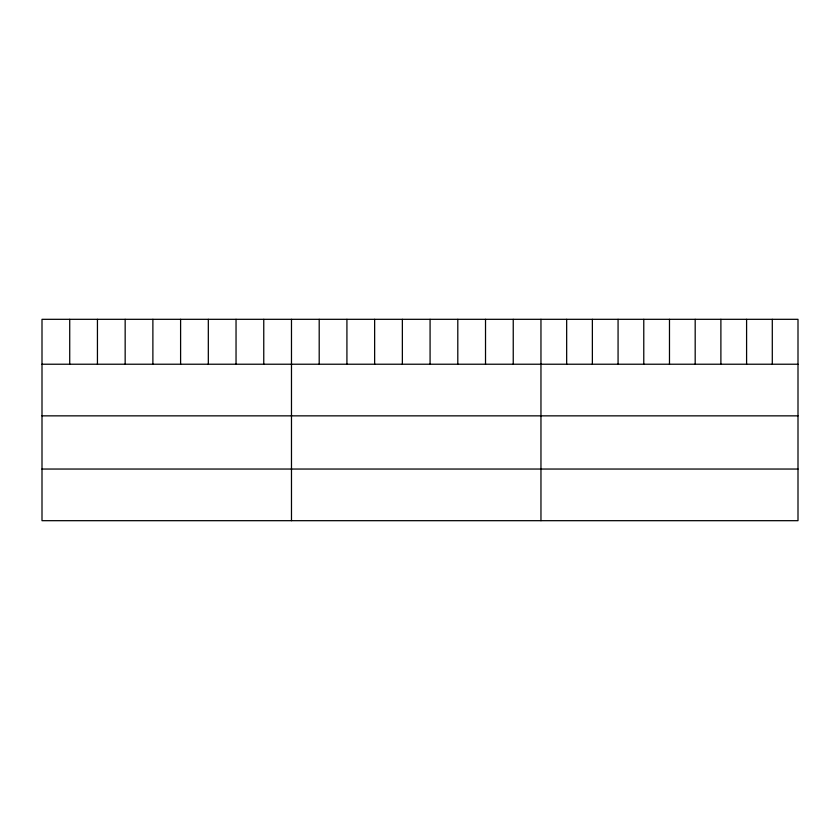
<?xml version="1.0" encoding="UTF-8"?>
<svg xmlns="http://www.w3.org/2000/svg" width="840" height="840" viewBox="0 0 840 840"><rect width="100%" height="100%" fill="white"/><g stroke="black" fill="none" stroke-linecap="round" stroke-linejoin="round"><path stroke-width="1.26" d="M798 364.224L798 520.684L42 520.684L42 319.316L798 319.316L798 364.224L42 364.224M42 415.853L798 415.853M42 469.046L798 469.046M772.296 319.316L772.296 364.224M746.592 319.316L746.592 364.224M720.888 319.316L720.888 364.224M695.184 319.316L695.184 364.224M669.48 319.316L669.48 364.224M643.776 319.316L643.776 364.224M618.072 319.316L618.072 364.224M592.368 319.316L592.368 364.224M566.664 319.316L566.664 364.224M540.96 319.316L540.96 520.684M513.24 319.316L513.24 364.224M485.52 319.316L485.52 364.224M457.8 319.316L457.8 364.224M430.08 319.316L430.08 364.224M402.36 319.316L402.36 364.224M374.64 319.316L374.64 364.224M346.92 319.316L346.92 364.224M319.2 319.316L319.2 364.224M291.48 319.316L291.48 520.684M263.76 319.316L263.76 364.224M236.04 319.316L236.04 364.224M208.32 319.316L208.32 364.224M180.6 319.316L180.6 364.224M152.88 319.316L152.88 364.224M125.16 319.316L125.16 364.224M97.44 319.316L97.44 364.224M69.72 319.316L69.72 364.224"/></g></svg>
